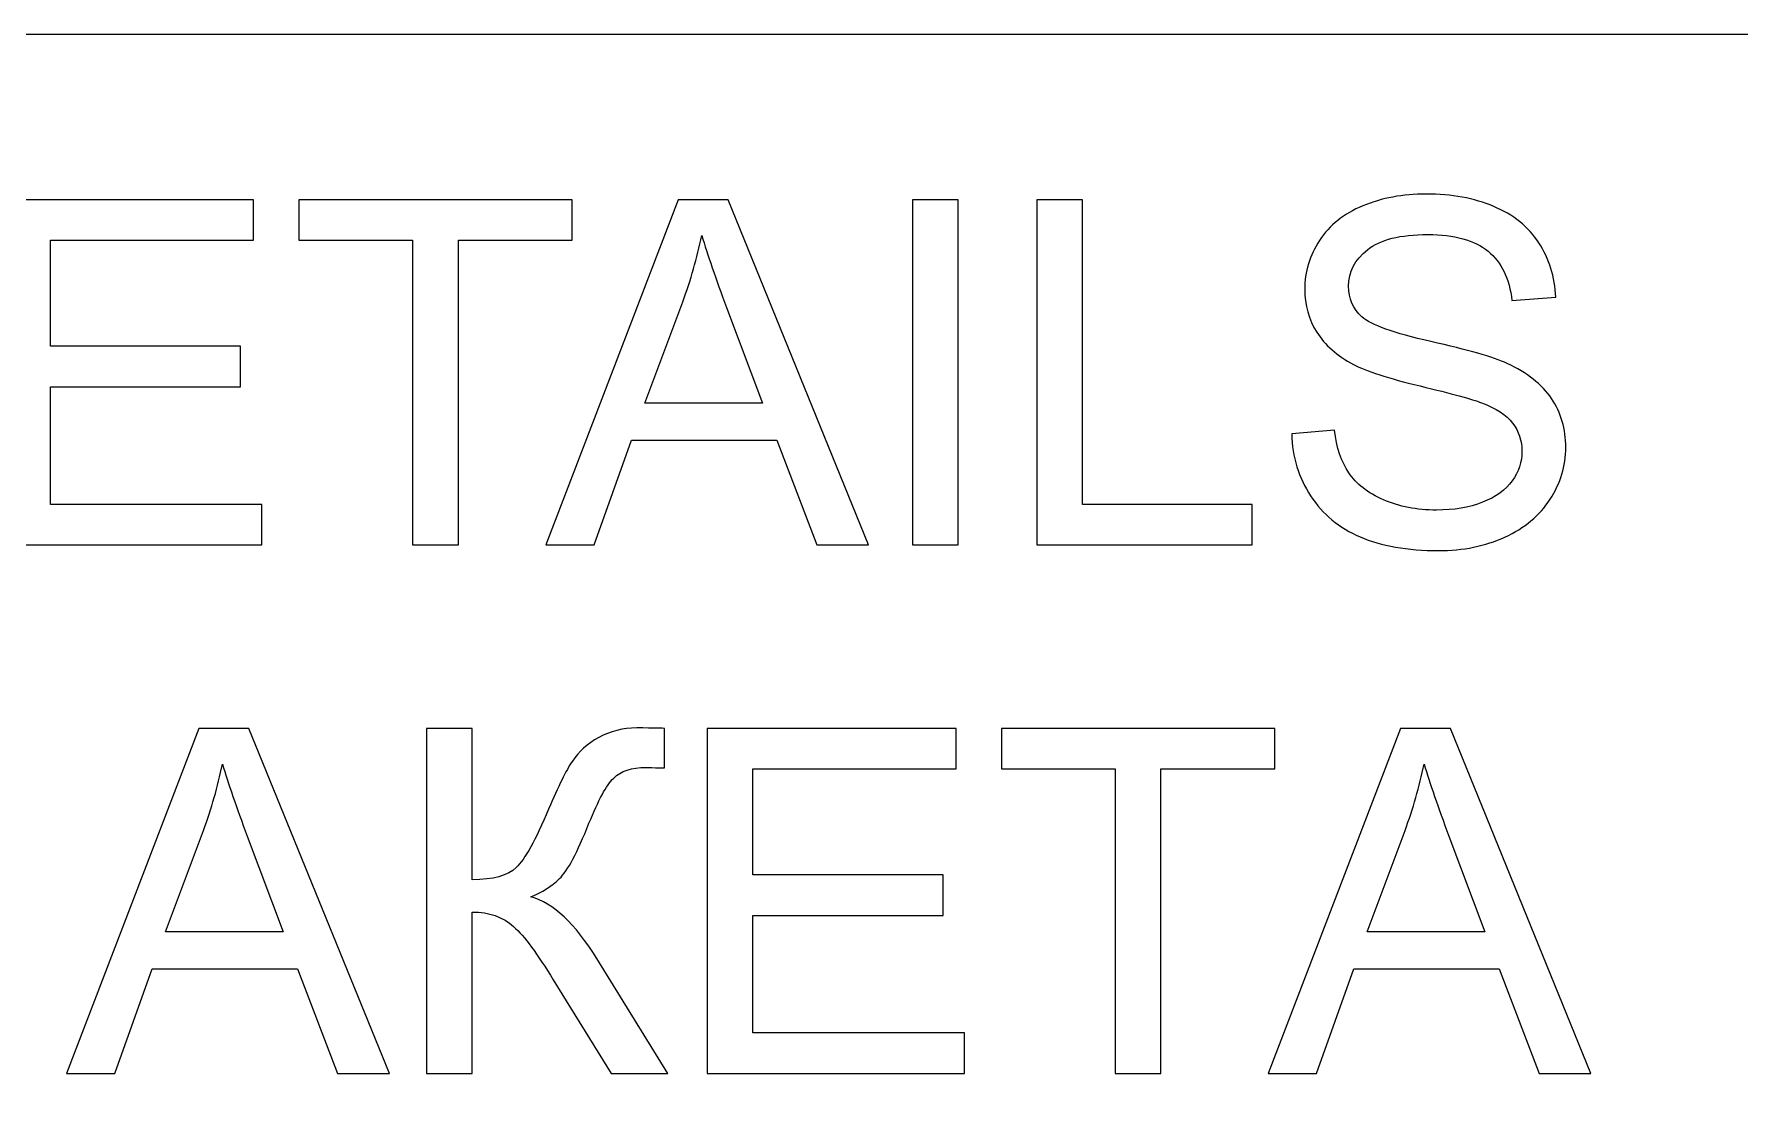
# Model space of a CAD drawing. Header units: millimetres. Extents: x -712 to 738, y -887 to 928.
# Drawn here: x 30.9 to 103.3, y 542.6 to 587.6 of the extents above; entities that cross this region are included whole.
import ezdxf

# ---------------------------------------------------------------- set-up
doc = ezdxf.new("R2010")
doc.units = ezdxf.units.MM
doc.header["$MEASUREMENT"] = 0
doc.layers.add('layer 1', color=7, linetype='Continuous')

msp = doc.modelspace()

# ---------------------------------------------------------------- linework, layer by layer
at = {"layer": 'layer 1', "lineweight": 9}
msp.add_open_spline([(-681.7377, -887.4186), (-681.7377, -887.4186), (706.7376, -887.4186), (706.7376, -887.4186), (706.7376, -887.4186), (723.657, -887.4186), (737.5, -873.5754), (737.5, -856.6561), (737.5, -856.6561), (737.5, -856.6561), (737.5, 556.8187), (737.5, 556.8187), (737.5, 556.8187), (737.5, 573.7381), (723.657, 587.5812), (706.7376, 587.5812), (706.7376, 587.5812), (706.7376, 587.5812), (-681.7377, 587.5812), (-681.7377, 587.5812), (-681.7377, 587.5812), (-698.657, 587.5812), (-712.5, 573.7381), (-712.5, 556.8187), (-712.5, 556.8187), (-712.5, 556.8187), (-712.5, -856.6561), (-712.5, -856.6561), (-712.5, -856.6561), (-712.5, -873.5754), (-698.657, -887.4186), (-681.7377, -887.4186)], degree=3, knots=[0, 0, 0, 0, 0.1111111, 0.1111111, 0.1111111, 0.1111111, 0.2222222, 0.2222222, 0.2222222, 0.2222222, 0.3333333, 0.3333333, 0.3333333, 0.3333333, 0.4444444, 0.4444444, 0.4444444, 0.4444444, 0.5555556, 0.5555556, 0.5555556, 0.5555556, 0.6666667, 0.6666667, 0.6666667, 0.6666667, 0.7777778, 0.7777778, 0.7777778, 0.7777778, 1, 1, 1, 1], dxfattribs=at)
at = {"layer": 'layer 1', "color": 250, "lineweight": 9}
for points, knots in [([(29.6276, 565.8934), (29.6276, 565.8934), (29.6276, 580.5435), (29.6276, 580.5435), (29.6276, 580.5435), (29.6276, 580.5435), (40.206, 580.5435), (40.206, 580.5435), (40.206, 580.5435), (40.206, 580.5435), (40.206, 578.8248), (40.206, 578.8248), (40.206, 578.8248), (40.206, 578.8248), (31.5714, 578.8248), (31.5714, 578.8248), (31.5714, 578.8248), (31.5714, 578.8248), (31.5714, 574.3233), (31.5714, 574.3233), (31.5714, 574.3233), (31.5714, 574.3233), (39.6535, 574.3233), (39.6535, 574.3233), (39.6535, 574.3233), (39.6535, 574.3233), (39.6535, 572.6046), (39.6535, 572.6046), (39.6535, 572.6046), (39.6535, 572.6046), (31.5714, 572.6046), (31.5714, 572.6046), (31.5714, 572.6046), (31.5714, 572.6046), (31.5714, 567.6121), (31.5714, 567.6121), (31.5714, 567.6121), (31.5714, 567.6121), (40.5538, 567.6121), (40.5538, 567.6121), (40.5538, 567.6121), (40.5538, 567.6121), (40.5538, 565.8934), (40.5538, 565.8934), (40.5538, 565.8934), (40.5538, 565.8934), (29.6276, 565.8934), (29.6276, 565.8934)], [0, 0, 0, 0, 0.0769231, 0.0769231, 0.0769231, 0.0769231, 0.1538462, 0.1538462, 0.1538462, 0.1538462, 0.2307692, 0.2307692, 0.2307692, 0.2307692, 0.3076923, 0.3076923, 0.3076923, 0.3076923, 0.3846154, 0.3846154, 0.3846154, 0.3846154, 0.4615385, 0.4615385, 0.4615385, 0.4615385, 0.5384615, 0.5384615, 0.5384615, 0.5384615, 0.6153846, 0.6153846, 0.6153846, 0.6153846, 0.6923077, 0.6923077, 0.6923077, 0.6923077, 0.7692308, 0.7692308, 0.7692308, 0.7692308, 0.8461538, 0.8461538, 0.8461538, 0.8461538, 1, 1, 1, 1]), ([(46.9581, 565.8934), (46.9581, 565.8934), (46.9581, 578.8248), (46.9581, 578.8248), (46.9581, 578.8248), (46.9581, 578.8248), (42.1293, 578.8248), (42.1293, 578.8248), (42.1293, 578.8248), (42.1293, 578.8248), (42.1293, 580.5435), (42.1293, 580.5435), (42.1293, 580.5435), (42.1293, 580.5435), (53.7307, 580.5435), (53.7307, 580.5435), (53.7307, 580.5435), (53.7307, 580.5435), (53.7307, 578.8248), (53.7307, 578.8248), (53.7307, 578.8248), (53.7307, 578.8248), (48.9019, 578.8248), (48.9019, 578.8248), (48.9019, 578.8248), (48.9019, 578.8248), (48.9019, 565.8934), (48.9019, 565.8934), (48.9019, 565.8934), (48.9019, 565.8934), (46.9581, 565.8934), (46.9581, 565.8934)], [0, 0, 0, 0, 0.1111111, 0.1111111, 0.1111111, 0.1111111, 0.2222222, 0.2222222, 0.2222222, 0.2222222, 0.3333333, 0.3333333, 0.3333333, 0.3333333, 0.4444444, 0.4444444, 0.4444444, 0.4444444, 0.5555556, 0.5555556, 0.5555556, 0.5555556, 0.6666667, 0.6666667, 0.6666667, 0.6666667, 0.7777778, 0.7777778, 0.7777778, 0.7777778, 1, 1, 1, 1]), ([(52.6087, 565.8934), (52.6087, 565.8934), (58.2287, 580.5435), (58.2287, 580.5435), (58.2287, 580.5435), (58.2287, 580.5435), (60.36, 580.5435), (60.36, 580.5435), (60.36, 580.5435), (60.36, 580.5435), (66.3244, 565.8934), (66.3244, 565.8934), (66.3244, 565.8934), (66.3244, 565.8934), (64.118, 565.8934), (64.118, 565.8934), (64.118, 565.8934), (64.118, 565.8934), (62.4232, 570.3334), (62.4232, 570.3334), (62.4232, 570.3334), (62.4232, 570.3334), (56.2542, 570.3334), (56.2542, 570.3334), (56.2542, 570.3334), (56.2542, 570.3334), (54.665, 565.8934), (54.665, 565.8934), (54.665, 565.8934), (54.665, 565.8934), (52.6087, 565.8934), (52.6087, 565.8934)], [0, 0, 0, 0, 0.1111111, 0.1111111, 0.1111111, 0.1111111, 0.2222222, 0.2222222, 0.2222222, 0.2222222, 0.3333333, 0.3333333, 0.3333333, 0.3333333, 0.4444444, 0.4444444, 0.4444444, 0.4444444, 0.5555556, 0.5555556, 0.5555556, 0.5555556, 0.6666667, 0.6666667, 0.6666667, 0.6666667, 0.7777778, 0.7777778, 0.7777778, 0.7777778, 1, 1, 1, 1]), ([(68.1898, 565.8934), (68.1898, 565.8934), (68.1898, 580.5435), (68.1898, 580.5435), (68.1898, 580.5435), (68.1898, 580.5435), (70.1336, 580.5435), (70.1336, 580.5435), (70.1336, 580.5435), (70.1336, 580.5435), (70.1336, 565.8934), (70.1336, 565.8934), (70.1336, 565.8934), (70.1336, 565.8934), (68.1898, 565.8934), (68.1898, 565.8934)], [0, 0, 0, 0, 0.2, 0.2, 0.2, 0.2, 0.4, 0.4, 0.4, 0.4, 0.6, 0.6, 0.6, 0.6, 1, 1, 1, 1]), ([(73.4653, 565.8934), (73.4653, 565.8934), (73.4653, 580.5435), (73.4653, 580.5435), (73.4653, 580.5435), (73.4653, 580.5435), (75.409, 580.5435), (75.409, 580.5435), (75.409, 580.5435), (75.409, 580.5435), (75.409, 567.6121), (75.409, 567.6121), (75.409, 567.6121), (75.409, 567.6121), (82.6113, 567.6121), (82.6113, 567.6121), (82.6113, 567.6121), (82.6113, 567.6121), (82.6113, 565.8934), (82.6113, 565.8934), (82.6113, 565.8934), (82.6113, 565.8934), (73.4653, 565.8934), (73.4653, 565.8934)], [0, 0, 0, 0, 0.1428571, 0.1428571, 0.1428571, 0.1428571, 0.2857143, 0.2857143, 0.2857143, 0.2857143, 0.4285714, 0.4285714, 0.4285714, 0.4285714, 0.5714286, 0.5714286, 0.5714286, 0.5714286, 0.7142857, 0.7142857, 0.7142857, 0.7142857, 1, 1, 1, 1]), ([(84.2925, 570.5994), (84.2925, 570.5994), (86.1135, 570.7631), (86.1135, 570.7631), (86.1135, 570.7631), (86.1988, 570.0265), (86.4, 569.4229), (86.7171, 568.9489), (86.7171, 568.9489), (87.0343, 568.4783), (87.5253, 568.0964), (88.1903, 567.8031), (88.1903, 567.8031), (88.8553, 567.5132), (89.6055, 567.3666), (90.4376, 567.3666), (90.4376, 567.3666), (91.1776, 567.3666), (91.829, 567.4757), (92.3951, 567.6974), (92.3951, 567.6974), (92.9611, 567.919), (93.3806, 568.2225), (93.6568, 568.6079), (93.6568, 568.6079), (93.933, 568.9932), (94.0729, 569.4127), (94.0729, 569.8628), (94.0729, 569.8628), (94.0729, 570.3198), (93.9399, 570.7188), (93.6739, 571.0632), (93.6739, 571.0632), (93.4079, 571.4042), (92.968, 571.6907), (92.3541, 571.926), (92.3541, 571.926), (91.962, 572.076), (91.0924, 572.3147), (89.7454, 572.6387), (89.7454, 572.6387), (88.3983, 572.9627), (87.4571, 573.2662), (86.9183, 573.5526), (86.9183, 573.5526), (86.2193, 573.9209), (85.7009, 574.3779), (85.3599, 574.9201), (85.3599, 574.9201), (85.0155, 575.4623), (84.845, 576.0727), (84.845, 576.7446), (84.845, 576.7446), (84.845, 577.488), (85.0564, 578.1802), (85.4758, 578.8213), (85.4758, 578.8213), (85.8953, 579.4659), (86.5057, 579.9535), (87.3139, 580.2877), (87.3139, 580.2877), (88.1187, 580.6219), (89.0156, 580.789), (90.0011, 580.789), (90.0011, 580.789), (91.0856, 580.789), (92.0438, 580.6151), (92.8725, 580.2638), (92.8725, 580.2638), (93.7012, 579.916), (94.3389, 579.4011), (94.7856, 578.719), (94.7856, 578.719), (95.2323, 578.0404), (95.471, 577.2697), (95.5051, 576.4104), (95.5051, 576.4104), (95.5051, 576.4104), (93.6432, 576.2671), (93.6432, 576.2671), (93.6432, 576.2671), (93.5443, 577.1913), (93.2067, 577.8904), (92.6304, 578.361), (92.6304, 578.361), (92.054, 578.835), (91.2015, 579.0703), (90.0761, 579.0703), (90.0761, 579.0703), (88.9031, 579.0703), (88.0471, 578.8554), (87.5117, 578.4258), (87.5117, 578.4258), (86.9763, 577.9961), (86.7069, 577.4777), (86.7069, 576.8707), (86.7069, 576.8707), (86.7069, 576.3456), (86.8979, 575.9125), (87.2764, 575.5715), (87.2764, 575.5715), (87.6515, 575.2338), (88.6234, 574.8826), (90.1989, 574.5279), (90.1989, 574.5279), (91.7744, 574.1699), (92.8554, 573.8595), (93.442, 573.5936), (93.442, 573.5936), (94.2911, 573.2014), (94.922, 572.7069), (95.3278, 572.1033), (95.3278, 572.1033), (95.7336, 571.5031), (95.9348, 570.8109), (95.9348, 570.0265), (95.9348, 570.0265), (95.9348, 569.2456), (95.7132, 568.5158), (95.2664, 567.827), (95.2664, 567.827), (94.8197, 567.1381), (94.182, 566.6027), (93.3465, 566.2208), (93.3465, 566.2208), (92.511, 565.8388), (91.5732, 565.6479), (90.5263, 565.6479), (90.5263, 565.6479), (89.2031, 565.6479), (88.0948, 565.8422), (87.2014, 566.2276), (87.2014, 566.2276), (86.3045, 566.6129), (85.6054, 567.1927), (85.0973, 567.9702), (85.0973, 567.9702), (84.5858, 568.7443), (84.3198, 569.6207), (84.2925, 570.5994)], [0, 0, 0, 0, 0.0277778, 0.0277778, 0.0277778, 0.0277778, 0.0555556, 0.0555556, 0.0555556, 0.0555556, 0.0833333, 0.0833333, 0.0833333, 0.0833333, 0.1111111, 0.1111111, 0.1111111, 0.1111111, 0.1388889, 0.1388889, 0.1388889, 0.1388889, 0.1666667, 0.1666667, 0.1666667, 0.1666667, 0.1944444, 0.1944444, 0.1944444, 0.1944444, 0.2222222, 0.2222222, 0.2222222, 0.2222222, 0.25, 0.25, 0.25, 0.25, 0.2777778, 0.2777778, 0.2777778, 0.2777778, 0.3055556, 0.3055556, 0.3055556, 0.3055556, 0.3333333, 0.3333333, 0.3333333, 0.3333333, 0.3611111, 0.3611111, 0.3611111, 0.3611111, 0.3888889, 0.3888889, 0.3888889, 0.3888889, 0.4166667, 0.4166667, 0.4166667, 0.4166667, 0.4444444, 0.4444444, 0.4444444, 0.4444444, 0.4722222, 0.4722222, 0.4722222, 0.4722222, 0.5, 0.5, 0.5, 0.5, 0.5277778, 0.5277778, 0.5277778, 0.5277778, 0.5555556, 0.5555556, 0.5555556, 0.5555556, 0.5833333, 0.5833333, 0.5833333, 0.5833333, 0.6111111, 0.6111111, 0.6111111, 0.6111111, 0.6388889, 0.6388889, 0.6388889, 0.6388889, 0.6666667, 0.6666667, 0.6666667, 0.6666667, 0.6944444, 0.6944444, 0.6944444, 0.6944444, 0.7222222, 0.7222222, 0.7222222, 0.7222222, 0.75, 0.75, 0.75, 0.75, 0.7777778, 0.7777778, 0.7777778, 0.7777778, 0.8055556, 0.8055556, 0.8055556, 0.8055556, 0.8333333, 0.8333333, 0.8333333, 0.8333333, 0.8611111, 0.8611111, 0.8611111, 0.8611111, 0.8888889, 0.8888889, 0.8888889, 0.8888889, 0.9166667, 0.9166667, 0.9166667, 0.9166667, 0.9444444, 0.9444444, 0.9444444, 0.9444444, 1, 1, 1, 1]), ([(56.8237, 571.9089), (56.8237, 571.9089), (61.8162, 571.9089), (61.8162, 571.9089), (61.8162, 571.9089), (61.8162, 571.9089), (60.2884, 575.9704), (60.2884, 575.9704), (60.2884, 575.9704), (59.828, 577.2049), (59.4802, 578.2246), (59.2381, 579.0294), (59.2381, 579.0294), (59.0369, 578.0745), (58.7675, 577.1367), (58.4299, 576.2092), (58.4299, 576.2092), (58.4299, 576.2092), (56.8237, 571.9089), (56.8237, 571.9089)], [0, 0, 0, 0, 0.1666667, 0.1666667, 0.1666667, 0.1666667, 0.3333333, 0.3333333, 0.3333333, 0.3333333, 0.5, 0.5, 0.5, 0.5, 0.6666667, 0.6666667, 0.6666667, 0.6666667, 1, 1, 1, 1]), ([(32.2533, 543.4439), (32.2533, 543.4439), (37.8733, 558.094), (37.8733, 558.094), (37.8733, 558.094), (37.8733, 558.094), (40.0046, 558.094), (40.0046, 558.094), (40.0046, 558.094), (40.0046, 558.094), (45.969, 543.4439), (45.969, 543.4439), (45.969, 543.4439), (45.969, 543.4439), (43.7626, 543.4439), (43.7626, 543.4439), (43.7626, 543.4439), (43.7626, 543.4439), (42.0678, 547.8839), (42.0678, 547.8839), (42.0678, 547.8839), (42.0678, 547.8839), (35.8988, 547.8839), (35.8988, 547.8839), (35.8988, 547.8839), (35.8988, 547.8839), (34.3096, 543.4439), (34.3096, 543.4439), (34.3096, 543.4439), (34.3096, 543.4439), (32.2533, 543.4439), (32.2533, 543.4439)], [0, 0, 0, 0, 0.1111111, 0.1111111, 0.1111111, 0.1111111, 0.2222222, 0.2222222, 0.2222222, 0.2222222, 0.3333333, 0.3333333, 0.3333333, 0.3333333, 0.4444444, 0.4444444, 0.4444444, 0.4444444, 0.5555556, 0.5555556, 0.5555556, 0.5555556, 0.6666667, 0.6666667, 0.6666667, 0.6666667, 0.7777778, 0.7777778, 0.7777778, 0.7777778, 1, 1, 1, 1]), ([(47.5479, 558.094), (47.5479, 558.094), (49.4917, 558.094), (49.4917, 558.094), (49.4917, 558.094), (49.4917, 558.094), (49.4917, 551.6692), (49.4917, 551.6692), (49.4917, 551.6692), (50.3749, 551.6692), (50.999, 551.8431), (51.3571, 552.1876), (51.3571, 552.1876), (51.7186, 552.532), (52.1755, 553.3573), (52.7348, 554.6668), (52.7348, 554.6668), (53.1406, 555.6318), (53.4748, 556.3105), (53.7408, 556.706), (53.7408, 556.706), (54.0034, 557.105), (54.3785, 557.4392), (54.8661, 557.7086), (54.8661, 557.7086), (55.3504, 557.978), (55.8892, 558.1144), (56.4757, 558.1144), (56.4757, 558.1144), (57.2226, 558.1144), (57.6147, 558.1076), (57.6557, 558.094), (57.6557, 558.094), (57.6557, 558.094), (57.6557, 556.4162), (57.6557, 556.4162), (57.6557, 556.4162), (57.5874, 556.4162), (57.4579, 556.4196), (57.2669, 556.4264), (57.2669, 556.4264), (57.0521, 556.4332), (56.9225, 556.4366), (56.8747, 556.4366), (56.8747, 556.4366), (56.2575, 556.4366), (55.7971, 556.2866), (55.497, 555.9865), (55.497, 555.9865), (55.1901, 555.6864), (54.8423, 555.0453), (54.4467, 554.0666), (54.4467, 554.0666), (53.9556, 552.8253), (53.5396, 552.0409), (53.1986, 551.717), (53.1986, 551.717), (52.861, 551.3964), (52.4517, 551.1372), (51.9811, 550.9429), (51.9811, 550.9429), (52.9258, 550.6837), (53.8601, 549.8073), (54.7809, 548.3204), (54.7809, 548.3204), (54.7809, 548.3204), (57.7989, 543.4439), (57.7989, 543.4439), (57.7989, 543.4439), (57.7989, 543.4439), (55.3913, 543.4439), (55.3913, 543.4439), (55.3913, 543.4439), (55.3913, 543.4439), (52.9326, 547.4133), (52.9326, 547.4133), (52.9326, 547.4133), (52.2608, 548.5148), (51.6981, 549.2719), (51.2479, 549.6811), (51.2479, 549.6811), (50.7944, 550.0937), (50.2113, 550.2983), (49.4917, 550.2983), (49.4917, 550.2983), (49.4917, 550.2983), (49.4917, 543.4439), (49.4917, 543.4439), (49.4917, 543.4439), (49.4917, 543.4439), (47.5479, 543.4439), (47.5479, 543.4439), (47.5479, 543.4439), (47.5479, 543.4439), (47.5479, 558.094), (47.5479, 558.094)], [0, 0, 0, 0, 0.04, 0.04, 0.04, 0.04, 0.08, 0.08, 0.08, 0.08, 0.12, 0.12, 0.12, 0.12, 0.16, 0.16, 0.16, 0.16, 0.2, 0.2, 0.2, 0.2, 0.24, 0.24, 0.24, 0.24, 0.28, 0.28, 0.28, 0.28, 0.32, 0.32, 0.32, 0.32, 0.36, 0.36, 0.36, 0.36, 0.4, 0.4, 0.4, 0.4, 0.44, 0.44, 0.44, 0.44, 0.48, 0.48, 0.48, 0.48, 0.52, 0.52, 0.52, 0.52, 0.56, 0.56, 0.56, 0.56, 0.6, 0.6, 0.6, 0.6, 0.64, 0.64, 0.64, 0.64, 0.68, 0.68, 0.68, 0.68, 0.72, 0.72, 0.72, 0.72, 0.76, 0.76, 0.76, 0.76, 0.8, 0.8, 0.8, 0.8, 0.84, 0.84, 0.84, 0.84, 0.88, 0.88, 0.88, 0.88, 0.92, 0.92, 0.92, 0.92, 1, 1, 1, 1]), ([(59.4664, 543.4439), (59.4664, 543.4439), (59.4664, 558.094), (59.4664, 558.094), (59.4664, 558.094), (59.4664, 558.094), (70.0448, 558.094), (70.0448, 558.094), (70.0448, 558.094), (70.0448, 558.094), (70.0448, 556.3753), (70.0448, 556.3753), (70.0448, 556.3753), (70.0448, 556.3753), (61.4102, 556.3753), (61.4102, 556.3753), (61.4102, 556.3753), (61.4102, 556.3753), (61.4102, 551.8738), (61.4102, 551.8738), (61.4102, 551.8738), (61.4102, 551.8738), (69.4923, 551.8738), (69.4923, 551.8738), (69.4923, 551.8738), (69.4923, 551.8738), (69.4923, 550.1551), (69.4923, 550.1551), (69.4923, 550.1551), (69.4923, 550.1551), (61.4102, 550.1551), (61.4102, 550.1551), (61.4102, 550.1551), (61.4102, 550.1551), (61.4102, 545.1626), (61.4102, 545.1626), (61.4102, 545.1626), (61.4102, 545.1626), (70.3926, 545.1626), (70.3926, 545.1626), (70.3926, 545.1626), (70.3926, 545.1626), (70.3926, 543.4439), (70.3926, 543.4439), (70.3926, 543.4439), (70.3926, 543.4439), (59.4664, 543.4439), (59.4664, 543.4439)], [0, 0, 0, 0, 0.0769231, 0.0769231, 0.0769231, 0.0769231, 0.1538462, 0.1538462, 0.1538462, 0.1538462, 0.2307692, 0.2307692, 0.2307692, 0.2307692, 0.3076923, 0.3076923, 0.3076923, 0.3076923, 0.3846154, 0.3846154, 0.3846154, 0.3846154, 0.4615385, 0.4615385, 0.4615385, 0.4615385, 0.5384615, 0.5384615, 0.5384615, 0.5384615, 0.6153846, 0.6153846, 0.6153846, 0.6153846, 0.6923077, 0.6923077, 0.6923077, 0.6923077, 0.7692308, 0.7692308, 0.7692308, 0.7692308, 0.8461538, 0.8461538, 0.8461538, 0.8461538, 1, 1, 1, 1]), ([(76.7969, 543.4439), (76.7969, 543.4439), (76.7969, 556.3753), (76.7969, 556.3753), (76.7969, 556.3753), (76.7969, 556.3753), (71.9681, 556.3753), (71.9681, 556.3753), (71.9681, 556.3753), (71.9681, 556.3753), (71.9681, 558.094), (71.9681, 558.094), (71.9681, 558.094), (71.9681, 558.094), (83.5695, 558.094), (83.5695, 558.094), (83.5695, 558.094), (83.5695, 558.094), (83.5695, 556.3753), (83.5695, 556.3753), (83.5695, 556.3753), (83.5695, 556.3753), (78.7407, 556.3753), (78.7407, 556.3753), (78.7407, 556.3753), (78.7407, 556.3753), (78.7407, 543.4439), (78.7407, 543.4439), (78.7407, 543.4439), (78.7407, 543.4439), (76.7969, 543.4439), (76.7969, 543.4439)], [0, 0, 0, 0, 0.1111111, 0.1111111, 0.1111111, 0.1111111, 0.2222222, 0.2222222, 0.2222222, 0.2222222, 0.3333333, 0.3333333, 0.3333333, 0.3333333, 0.4444444, 0.4444444, 0.4444444, 0.4444444, 0.5555556, 0.5555556, 0.5555556, 0.5555556, 0.6666667, 0.6666667, 0.6666667, 0.6666667, 0.7777778, 0.7777778, 0.7777778, 0.7777778, 1, 1, 1, 1]), ([(83.2865, 543.4439), (83.2865, 543.4439), (88.9065, 558.094), (88.9065, 558.094), (88.9065, 558.094), (88.9065, 558.094), (91.0378, 558.094), (91.0378, 558.094), (91.0378, 558.094), (91.0378, 558.094), (97.0022, 543.4439), (97.0022, 543.4439), (97.0022, 543.4439), (97.0022, 543.4439), (94.7958, 543.4439), (94.7958, 543.4439), (94.7958, 543.4439), (94.7958, 543.4439), (93.101, 547.8839), (93.101, 547.8839), (93.101, 547.8839), (93.101, 547.8839), (86.932, 547.8839), (86.932, 547.8839), (86.932, 547.8839), (86.932, 547.8839), (85.3428, 543.4439), (85.3428, 543.4439), (85.3428, 543.4439), (85.3428, 543.4439), (83.2865, 543.4439), (83.2865, 543.4439)], [0, 0, 0, 0, 0.1111111, 0.1111111, 0.1111111, 0.1111111, 0.2222222, 0.2222222, 0.2222222, 0.2222222, 0.3333333, 0.3333333, 0.3333333, 0.3333333, 0.4444444, 0.4444444, 0.4444444, 0.4444444, 0.5555556, 0.5555556, 0.5555556, 0.5555556, 0.6666667, 0.6666667, 0.6666667, 0.6666667, 0.7777778, 0.7777778, 0.7777778, 0.7777778, 1, 1, 1, 1]), ([(36.4683, 549.4594), (36.4683, 549.4594), (41.4608, 549.4594), (41.4608, 549.4594), (41.4608, 549.4594), (41.4608, 549.4594), (39.933, 553.5209), (39.933, 553.5209), (39.933, 553.5209), (39.4726, 554.7554), (39.1248, 555.7751), (38.8827, 556.5799), (38.8827, 556.5799), (38.6815, 555.625), (38.4121, 554.6872), (38.0745, 553.7597), (38.0745, 553.7597), (38.0745, 553.7597), (36.4683, 549.4594), (36.4683, 549.4594)], [0, 0, 0, 0, 0.1666667, 0.1666667, 0.1666667, 0.1666667, 0.3333333, 0.3333333, 0.3333333, 0.3333333, 0.5, 0.5, 0.5, 0.5, 0.6666667, 0.6666667, 0.6666667, 0.6666667, 1, 1, 1, 1]), ([(87.5015, 549.4594), (87.5015, 549.4594), (92.494, 549.4594), (92.494, 549.4594), (92.494, 549.4594), (92.494, 549.4594), (90.9662, 553.5209), (90.9662, 553.5209), (90.9662, 553.5209), (90.5058, 554.7554), (90.158, 555.7751), (89.9159, 556.5799), (89.9159, 556.5799), (89.7147, 555.625), (89.4453, 554.6872), (89.1077, 553.7597), (89.1077, 553.7597), (89.1077, 553.7597), (87.5015, 549.4594), (87.5015, 549.4594)], [0, 0, 0, 0, 0.1666667, 0.1666667, 0.1666667, 0.1666667, 0.3333333, 0.3333333, 0.3333333, 0.3333333, 0.5, 0.5, 0.5, 0.5, 0.6666667, 0.6666667, 0.6666667, 0.6666667, 1, 1, 1, 1])]:
    msp.add_open_spline(points, degree=3, knots=knots, dxfattribs=at)

doc.saveas('drawing.dxf')
